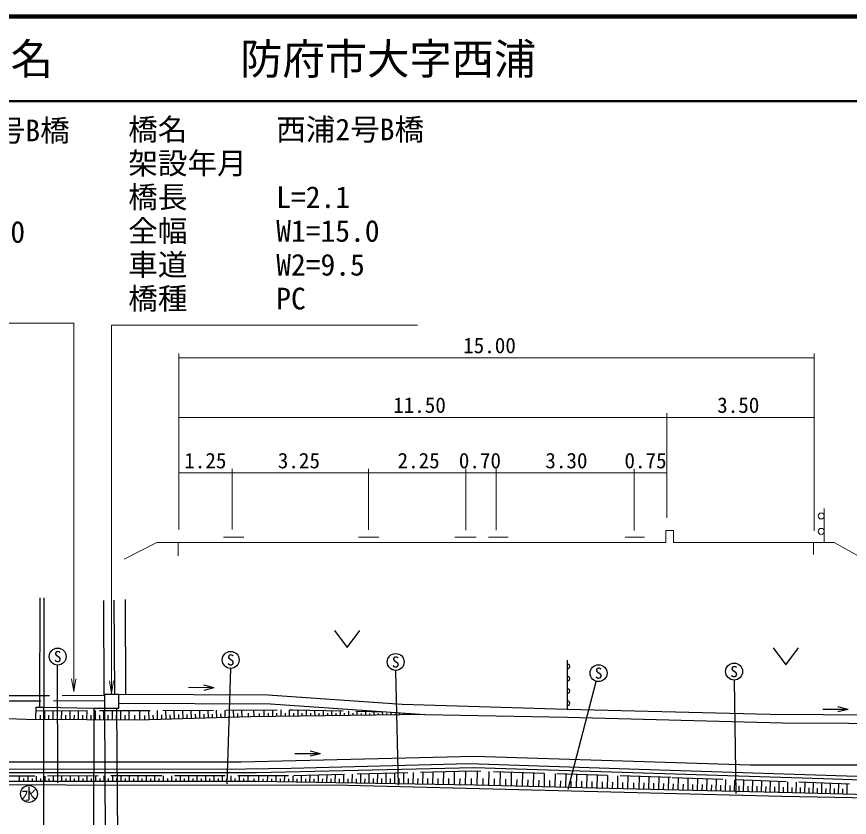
# Model space of a CAD drawing. Units: millimetres, scale not verified. Extents: x 40000 to 680000, y 20000 to 380000.
# Drawn here: x 378588 to 477044, y 285308 to 380000 of the extents above; entities that cross this region are included whole.
import ezdxf
from ezdxf.enums import TextEntityAlignment as Align

# ---------------------------------------------------------------- set-up
doc = ezdxf.new("R2010")
doc.units = ezdxf.units.MM
doc.header["$LTSCALE"] = 1000
doc.linetypes.add('DASHED', pattern=[7.5, 6, -1.5])
for name, color, linetype, lineweight in [('M-BGD', 7, 'Continuous', 25), ('M-BGD-EXST', 7, 'Continuous', 25), ('M-STR-HTXT', 7, 'Continuous', 13), ('M-STR-STR1', 1, 'Continuous', 25), ('M-TTL', 2, 'Continuous', 140), ('M-TTL-LINE', 7, 'Continuous', 50)]:
    doc.layers.add(name, color=color, linetype=linetype, lineweight=lineweight)
doc.layers.add('M-TTL-TXT', color=7, linetype='Continuous')
doc.styles.add('ＭＳ ゴシック', font='')
doc.styles.get('ＭＳ ゴシック').set_extended_font_data('MS Gothic')

# ---------------------------------------------------------------- blocks, each defined once
blk = doc.blocks.new('open_arrow')
at = {"color": 0, "linetype": 'Continuous', "lineweight": -2}
blk.add_lwpolyline([(7.5, 1.25), (0, 0), (7.5, -1.25)], dxfattribs=at)

msp = doc.modelspace()

# ---------------------------------------------------------------- linework, layer by layer
at = {"layer": 'M-BGD'}
for p, q in [((381330, 298327), (381366, 311267)), ((381784, 311259), (381811, 298320)), ((388839, 310966), (388900, 299752)), ((390216, 299837), (390125, 310983)), ((391437, 311064), (391475, 299835)), ((443693, 303882), (443690, 302432)), ((443690, 302432), (443686, 300982)), ((401913, 300606), (398913, 300647)), ((401913, 300606), (400709, 300322)), ((401913, 300606), (400717, 300922)), ((443686, 300982), (443682, 299531)), ((390669, 299839), (388959, 299832)), ((388959, 299832), (388966, 298212)), ((390676, 298219), (390669, 299839)), ((443682, 299531), (443678, 298081)), ((476900, 298073), (475700, 298373)), ((381405, 296862), (381408, 297384)), ((381905, 296860), (381911, 297907)), ((382405, 296857), (382408, 297383)), ((382905, 296855), (382911, 297911)), ((383405, 296852), (383408, 297383)), ((383905, 296850), (383911, 297915)), ((384405, 296847), (384408, 297382)), ((384905, 296845), (384911, 297918)), ((385405, 296842), (385408, 297381)), ((385905, 296840), (385911, 297922)), ((386405, 296837), (386408, 297381)), ((386905, 296835), (386911, 297926)), ((387405, 296832), (387408, 297380)), ((387752, 298230), (388966, 298212)), ((387905, 296830), (387911, 297929)), ((388405, 296827), (388408, 297379)), ((388905, 296825), (388911, 297933)), ((388966, 298212), (390676, 298219)), ((389405, 296822), (389408, 297379)), ((389905, 296820), (389911, 297937)), ((390405, 296817), (390408, 297378)), ((390905, 296815), (390911, 297940)), ((391405, 296812), (391408, 297377)), ((391905, 296810), (391911, 297944)), ((392524, 297390), (392521, 296807)), ((393109, 297949), (393103, 296811)), ((393707, 297364), (393705, 296829)), ((394262, 296846), (394228, 297953)), ((394762, 296861), (394745, 297408)), ((395261, 296876), (395229, 297956)), ((395761, 296891), (395745, 297425)), ((396261, 296906), (396229, 297960)), ((396761, 296921), (396745, 297442)), ((397261, 296937), (397229, 297964)), ((397760, 296952), (397745, 297459)), ((398260, 296967), (398230, 297967)), ((398760, 296982), (398745, 297476)), ((399260, 296997), (399230, 297971)), ((399759, 297012), (399745, 297493)), ((400259, 297027), (400230, 297975)), ((400759, 297042), (400745, 297510)), ((401259, 297057), (401231, 297979)), ((401758, 297073), (401745, 297526)), ((402258, 297088), (402231, 297982)), ((402758, 297103), (402745, 297543)), ((403258, 297118), (403232, 297986)), ((403758, 297133), (403745, 297560)), ((404257, 297148), (404232, 297990)), ((404757, 297163), (404745, 297577)), ((405257, 297178), (405232, 297993)), ((405948, 297613), (405953, 297204)), ((406605, 297998), (406616, 297213)), ((407255, 297596), (407260, 297221)), ((407869, 297228), (407859, 298003)), ((408368, 297235), (408364, 297620)), ((408868, 297241), (408859, 298007)), ((409368, 297247), (409364, 297628)), ((409868, 297253), (409859, 298010)), ((410368, 297259), (410364, 297636)), ((410868, 297266), (410859, 298014)), ((411368, 297272), (411364, 297642)), ((411868, 297278), (411859, 298001)), ((412368, 297284), (412364, 297637)), ((412868, 297290), (412860, 297979)), ((413368, 297296), (413364, 297633)), ((413868, 297303), (413860, 297958)), ((414368, 297309), (414364, 297628)), ((414868, 297315), (414860, 297936)), ((415368, 297321), (415364, 297623)), ((415868, 297327), (415861, 297915)), ((416368, 297334), (416364, 297619)), ((416868, 297340), (416861, 297893)), ((417368, 297346), (417364, 297614)), ((417868, 297352), (417861, 297872)), ((418368, 297358), (418365, 297610)), ((418868, 297364), (418862, 297850)), ((419368, 297371), (419365, 297605)), ((419868, 297377), (419862, 297829)), ((420368, 297383), (420365, 297601)), ((420868, 297389), (420862, 297807)), ((421367, 297395), (421365, 297596)), ((421867, 297402), (421863, 297786)), ((422367, 297408), (422365, 297590)), ((422867, 297414), (422863, 297739)), ((423367, 297420), (423366, 297562)), ((423867, 297426), (423864, 297670)), ((424367, 297432), (424366, 297534)), ((424867, 297439), (424865, 297601)), ((425367, 297445), (425366, 297506)), ((425867, 297451), (425866, 297532)), ((426367, 297457), (426367, 297477)), ((476900, 298073), (473900, 298073)), ((476900, 298073), (475700, 297773)), ((414497, 292824), (411497, 292824)), ((414497, 292824), (413297, 293124)), ((414497, 292824), (413297, 292524)), ((420248, 290459), (420226, 289362)), ((421249, 290486), (421226, 289346)), ((422250, 290512), (422226, 289330)), ((423279, 290539), (423254, 289314)), ((424347, 290568), (424321, 289297)), ((425456, 290597), (425429, 289280)), ((426607, 290627), (426579, 289261)), ((427803, 290659), (427774, 289243)), ((429044, 290691), (429014, 289223)), ((430333, 290725), (430302, 289203)), ((431671, 290761), (431639, 289182)), ((433042, 290755), (433010, 289158)), ((434399, 290711), (434367, 289122)), ((435742, 290666), (435710, 289087)), ((437071, 290623), (437039, 289053)), ((438387, 290579), (438355, 289018)), ((439689, 290537), (439658, 288984)), ((440979, 290494), (440948, 288951)), ((442255, 290452), (442224, 288917)), ((378944, 289597), (378944, 290195)), ((379444, 289596), (379444, 289896)), ((379944, 289596), (379944, 290195)), ((380444, 289595), (380444, 289895)), ((380944, 289595), (380944, 290196)), ((381444, 289594), (381444, 289895)), ((381944, 289594), (381944, 290196)), ((382444, 289593), (382444, 289895)), ((382944, 289593), (382944, 290197)), ((383444, 289593), (383444, 289895)), ((383944, 289592), (383944, 290197)), ((384444, 289592), (384444, 289895)), ((384944, 289591), (384944, 290198)), ((385444, 289591), (385444, 289894)), ((385944, 289590), (385944, 290198)), ((386444, 289590), (386444, 289894)), ((386944, 289589), (386944, 290198)), ((387444, 289589), (387444, 289894)), ((387944, 289589), (387944, 290199)), ((388444, 289588), (388444, 289894)), ((388944, 289588), (388944, 290199)), ((389444, 289587), (389444, 289893)), ((389944, 289587), (389944, 290200)), ((390444, 289586), (390444, 289893)), ((390944, 289586), (390944, 290200)), ((391444, 289585), (391444, 289893)), ((391944, 289585), (391944, 290201)), ((392444, 289585), (392444, 289893)), ((392944, 289584), (392944, 290201)), ((393444, 289584), (393444, 289892)), ((393944, 289583), (393944, 290201)), ((394444, 289583), (394444, 289892)), ((394944, 289582), (394945, 290202)), ((395444, 289582), (395444, 289892)), ((395944, 289581), (395945, 290202)), ((396444, 289581), (396444, 289892)), ((396944, 289581), (396945, 290203)), ((397444, 289580), (397444, 289891)), ((397944, 289580), (397945, 290203)), ((398444, 289579), (398444, 289891)), ((398944, 289579), (398945, 290204)), ((399444, 289578), (399444, 289891)), ((399944, 289578), (399945, 290204)), ((400444, 289577), (400444, 289891)), ((400944, 289577), (400945, 290204)), ((401444, 289576), (401444, 289891)), ((401944, 289576), (401945, 290205)), ((402444, 289576), (402444, 289890)), ((402944, 289575), (402945, 290205)), ((403444, 289575), (403444, 289890)), ((403944, 289574), (403945, 290206)), ((404444, 289574), (404444, 289890)), ((404944, 289573), (404945, 290206)), ((405444, 289573), (405444, 289890)), ((405944, 289572), (405945, 290207)), ((406626, 289902), (406626, 289572)), ((407228, 289566), (407241, 290207)), ((407728, 289556), (407734, 289881)), ((408241, 290208), (408228, 289551)), ((408734, 289872), (408728, 289543)), ((409241, 290208), (409228, 289535)), ((409734, 289862), (409728, 289528)), ((410241, 290208), (410228, 289520)), ((410734, 289852), (410727, 289512)), ((411242, 290222), (411227, 289504)), ((411735, 289855), (411727, 289496)), ((412243, 290248), (412227, 289488)), ((412735, 289858), (412727, 289480)), ((413243, 290275), (413227, 289472)), ((413735, 289861), (413727, 289464)), ((414244, 290301), (414227, 289457)), ((414735, 289864), (414727, 289449)), ((415245, 290328), (415227, 289441)), ((415736, 289868), (415727, 289433)), ((416246, 290354), (416227, 289425)), ((416736, 289871), (416727, 289417)), ((417246, 290380), (417227, 289409)), ((417736, 289874), (417727, 289401)), ((418247, 290407), (418227, 289393)), ((418736, 289877), (418727, 289385)), ((419248, 290433), (419226, 289378)), ((419737, 289880), (419726, 289370)), ((420737, 289883), (420726, 289354)), ((421737, 289886), (421726, 289338)), ((422747, 289889), (422735, 289322)), ((423794, 289893), (423782, 289306)), ((424882, 289896), (424870, 289288)), ((426012, 289900), (425999, 289271)), ((427184, 289903), (427171, 289252)), ((428402, 289907), (428388, 289233)), ((429666, 289911), (429652, 289213)), ((430979, 289915), (430964, 289192)), ((432342, 289919), (432326, 289171)), ((433705, 289883), (433690, 289140)), ((435055, 289847), (435040, 289105)), ((436391, 289811), (436376, 289070)), ((437714, 289776), (437699, 289035)), ((439023, 289742), (439008, 289001)), ((440320, 289707), (440305, 288967)), ((441603, 289673), (441588, 288934)), ((442873, 289640), (442858, 288901)), ((443519, 290411), (443488, 288884)), ((444130, 289606), (444115, 288868)), ((444770, 290370), (444739, 288852)), ((445375, 289573), (445360, 288836)), ((446008, 290329), (445977, 288820)), ((446607, 289540), (446592, 288804)), ((447233, 290289), (447203, 288788)), ((447826, 289508), (447811, 288772)), ((448447, 290249), (448417, 288756)), ((449033, 289476), (449019, 288740)), ((449648, 290209), (449618, 288725)), ((450836, 290170), (450807, 288694)), ((452178, 288658), (452214, 290125)), ((453346, 288630), (453381, 290086)), ((454505, 288602), (454540, 290048)), ((455656, 288574), (455691, 290010)), ((456799, 288546), (456833, 289970)), ((457965, 289929), (457930, 288524)), ((459086, 289889), (459052, 288498)), ((460197, 289849), (460163, 288472)), ((461297, 289810), (461264, 288446)), ((462388, 289770), (462355, 288421)), ((463469, 289732), (463436, 288396)), ((464540, 289693), (464507, 288371)), ((465601, 289655), (465569, 288346)), ((466652, 289617), (466620, 288321)), ((467693, 289580), (467662, 288297)), ((468726, 289543), (468694, 288273)), ((469748, 289506), (469717, 288249)), ((470761, 289469), (470731, 288225)), ((450229, 289444), (450214, 288709)), ((451534, 289390), (451515, 288675)), ((452763, 288644), (452781, 289375)), ((453926, 288616), (453944, 289342)), ((455082, 288588), (455099, 289308)), ((456229, 288560), (456246, 289275)), ((457383, 289241), (457366, 288538)), ((458510, 289207), (458493, 288511)), ((459626, 289173), (459609, 288485)), ((460732, 289140), (460715, 288459)), ((461827, 289107), (461811, 288434)), ((462913, 289074), (462897, 288408)), ((463989, 289041), (463973, 288383)), ((465055, 289009), (465039, 288358)), ((466111, 288977), (466096, 288334)), ((467158, 288946), (467142, 288309)), ((468195, 288914), (468179, 288285)), ((469222, 288883), (469207, 288261)), ((470240, 288853), (470225, 288237)), ((471249, 288822), (471234, 288212)), ((471766, 289433), (471735, 288199)), ((472250, 288792), (472235, 288187)), ((472765, 289397), (472735, 288174)), ((473250, 288762), (473235, 288161)), ((473764, 289361), (473735, 288149)), ((474249, 288732), (474235, 288136)), ((474764, 289325), (474734, 288124)), ((475249, 288701), (475234, 288111)), ((475763, 289290), (475734, 288098)), ((476248, 288671), (476234, 288086)), ((476763, 289254), (476734, 288073))]:
    msp.add_line(p, q, dxfattribs=at)
at = {"layer": 'M-BGD', "linetype": 'DASHED'}
for p, q in [((376485, 299705), (388959, 299753)), ((388962, 299077), (376485, 299034)), ((375705, 297047), (380865, 296865))]:
    msp.add_line(p, q, dxfattribs=at)
at = {"layer": 'M-BGD'}
for points in [[(568883, 287015), (526998, 287079), (498225, 287219), (469075, 287782), (417748, 289082), (384449, 289099), (350219, 289165), (325617, 289196), (313565, 293696), (300427, 306414), (298506, 318561), (298244, 331780), (298094, 338449)], [(298814, 338474), (299166, 318576), (301146, 306688), (314001, 294279), (325728, 289795), (368718, 289606), (406938, 289572), (432775, 289164), (451893, 288665), (470338, 288234), (495728, 287595), (516152, 287568), (548454, 287540), (568880, 287530)], [(301618, 308811), (301889, 307160), (314572, 295147), (326275, 290739), (363862, 290611), (406947, 290601), (432687, 291214), (473959, 289884), (496809, 289129), (520158, 288990), (550027, 288733), (568873, 288687)], [(568870, 289244), (544628, 289343), (509092, 289537), (493043, 289656), (479167, 290102), (452192, 290947), (432060, 291656), (411065, 291102), (403002, 290959), (375833, 291012), (326330, 291153), (314784, 295645), (302255, 307498), (302058, 308820)], [(302255, 307498), (302661, 307933), (314866, 296453), (326708, 292105), (371817, 291888), (405120, 291864), (432668, 292554), (465323, 291515), (478905, 291534), (481432, 290911), (495104, 290513), (504142, 290472), (508305, 291385), (533901, 291328), (537079, 290206), (558794, 290032), (563096, 291420), (568858, 291442)], [(492642, 297317), (467673, 297455), (443678, 298081), (424169, 298653), (408289, 299747), (390669, 299839)], [(426867, 297463), (406249, 297208), (392905, 296805), (380865, 296865), (380876, 298334), (381755, 298320)], [(390673, 298802), (408608, 298719), (426867, 297463), (443707, 297144), (469156, 296466), (492645, 296359)]]:
    msp.add_lwpolyline(points, dxfattribs=at)
at = {"layer": 'M-BGD', "linetype": 'DASHED'}
for points in [[(568875, 288331), (506009, 288588), (492059, 288704), (455942, 290002), (432338, 290778), (410735, 290209), (353939, 290184), (325998, 290271), (314278, 294664), (301553, 306830), (299811, 318556), (299837, 338509)], [(380872, 297903), (411189, 298015), (422318, 297776)]]:
    msp.add_lwpolyline(points, dxfattribs=at)
at = {"layer": 'M-BGD'}
for centre, start, end in [((443744, 303157), 257.56977, 102.13157), ((443740, 301707), 257.57094, 102.13041), ((443736, 300256), 257.57093, 102.13041), ((443733, 298806), 257.56977, 102.13157)]:
    msp.add_arc(centre, 247, start, end, dxfattribs=at)
at = {"layer": 'M-BGD-EXST'}
for p, q in [((416177, 307386), (417677, 305386)), ((417677, 305386), (419177, 307386)), ((468024, 305341), (469524, 303341)), ((469524, 303341), (471024, 305341)), ((383386, 303262), (383436, 289377)), ((403891, 302886), (403444, 289278)), ((423384, 302642), (423686, 289151)), ((447064, 301346), (443744, 288616)), ((463433, 301492), (463641, 288119))]:
    msp.add_line(p, q, dxfattribs=at)
for centre in [(383439, 304318), (403895, 303927), (423405, 303684), (447397, 302360), (463419, 302545), (380044, 288079)]:
    msp.add_circle(centre, 1000, dxfattribs=at)
at = {"layer": 'M-STR-HTXT'}
for p, q in [((397757, 319359), (397757, 340148)), ((472899, 340148), (472899, 319206)), ((397757, 339648), (472899, 339648)), ((455464, 333091), (455464, 320727)), ((472899, 332591), (397757, 332591)), ((397757, 326033), (455464, 326033)), ((404086, 319348), (404086, 326533)), ((420196, 319316), (420196, 326533)), ((431682, 319284), (431682, 326533)), ((435291, 319284), (435291, 326533)), ((451605, 319212), (451605, 326533)), ((474073, 321819), (474073, 317807)), ((403041, 318462), (405452, 318462)), ((418988, 318462), (421394, 318462)), ((430395, 318462), (432910, 318462)), ((434386, 318462), (436696, 318462)), ((450534, 318462), (452822, 318462)), ((397704, 316250), (397704, 317811)), ((472819, 317807), (472819, 316394))]:
    msp.add_line(p, q, dxfattribs=at)
for points in [[(385337, 300197), (385337, 343733), (349151, 343733)], [(389799, 299970), (389799, 343506), (425985, 343506)], [(391299, 315838), (395150, 317811), (455365, 317811), (455365, 319224), (456265, 319224), (456265, 317807), (475235, 317807), (480341, 314981)]]:
    msp.add_lwpolyline(points, dxfattribs=at)
for centre in [(473714, 320952), (473714, 319126)]:
    msp.add_circle(centre, 361, dxfattribs=at)
at = {"layer": 'M-STR-STR1'}
for p, q in [((381755, 298320), (387752, 298230)), ((381755, 298320), (381770, 264937)), ((387677, 265019), (387752, 298230)), ((388966, 298212), (389169, 265333)), ((390717, 265342), (390442, 298218))]:
    msp.add_line(p, q, dxfattribs=at)
at = {"layer": 'M-TTL'}
msp.add_line((680000, 380000), (40000, 380000), dxfattribs=at)
at = {"layer": 'M-TTL-LINE'}
msp.add_line((40000, 370000), (680000, 370000), dxfattribs=at)

# ---------------------------------------------------------------- block references
at = {"layer": 'M-STR-HTXT', "xscale": 200, "yscale": 200, "rotation": 90}
for p in [(385337, 300197), (389799, 299970)]:
    msp.add_blockref('open_arrow', p, dxfattribs=at)

# ---------------------------------------------------------------- texts
at = {"layer": 'M-BGD-EXST', "style": 'ＭＳ ゴシック'}
for s, p in [('S', (383439, 304318)), ('S', (403895, 303927)), ('S', (423405, 303684)), ('S', (447397, 302360)), ('S', (463419, 302545)), ('水', (380042, 288065))]:
    msp.add_text(s, height=1320, dxfattribs=at).set_placement(p, align=Align.MIDDLE_CENTER)
at = {"layer": 'M-STR-HTXT', "style": 'ＭＳ ゴシック'}
for s, p in [('橋名\u3000\u3000\u3000西浦2号B橋', (391779, 367944)), ('橋名\u3000\u3000\u3000西浦1号B橋', (349870, 367826)), ('架設年月\u3000', (391779, 363944)), ('橋長\u3000\u3000\u3000L=2.1', (391779, 359944)), ('全幅\u3000\u3000\u3000W1=15.0', (349870, 355826)), ('全幅\u3000\u3000\u3000W1=15.0', (391779, 355944)), ('車道\u3000\u3000\u3000W2=9.5', (391779, 351944)), ('橋種\u3000\u3000\u3000PC', (391779, 347944))]:
    msp.add_text(s, height=2566, dxfattribs=at).set_placement(p, align=Align.TOP_LEFT)
for s, p in [('15.00', (434497, 339648)), ('11.50', (426221, 332591)), ('3.50', (463908, 332591)), ('1.25', (400900, 326033)), ('3.25', (411961, 326033)), ('2.25', (426118, 326033)), ('0.70', (433364, 326033)), ('3.30', (443591, 326033)), ('0.75', (452945, 326033))]:
    msp.add_text(s, height=1833, dxfattribs=at).set_placement(p, align=Align.BOTTOM_CENTER)
at = {"layer": 'M-TTL-TXT', "style": 'ＭＳ ゴシック'}
for s, p in [('地 名', (370380, 375000)), ('防府市大字西浦', (405024, 375000))]:
    msp.add_text(s, height=3666, dxfattribs=at).set_placement(p, align=Align.MIDDLE_LEFT)

doc.saveas('drawing.dxf')
